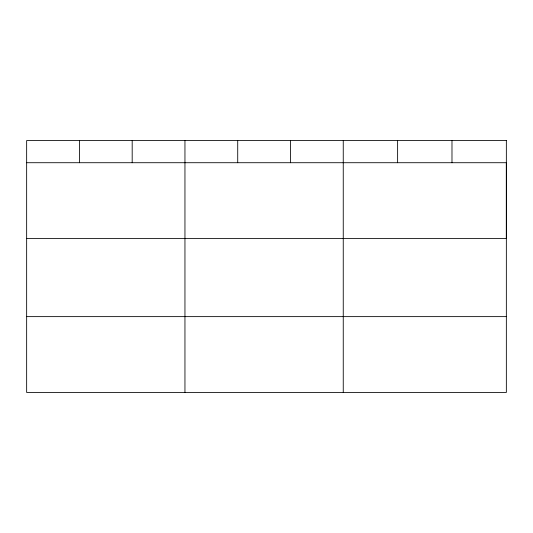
<?xml version="1.0" encoding="UTF-8"?>
<svg xmlns="http://www.w3.org/2000/svg" width="533" height="533" viewBox="0 0 533 533"><rect width="100%" height="100%" fill="white"/><g stroke="black" fill="none" stroke-linecap="round" stroke-linejoin="round"><path stroke-width="0.8" d="M26.65 162.718L506.35 162.718L506.35 238.531L26.65 238.531M26.65 316.629L506.35 316.629M451.984 140.559L451.984 162.718M397.618 140.559L397.618 162.718M343.252 140.559L343.252 392.441M290.485 140.559L290.485 162.718M237.718 140.559L237.718 162.718M184.951 140.559L184.951 392.441M132.184 140.559L132.184 162.718M79.417 140.559L79.417 162.718M506.35 140.559L26.65 140.559L26.65 392.441L506.35 392.441L506.35 140.559"/></g></svg>
